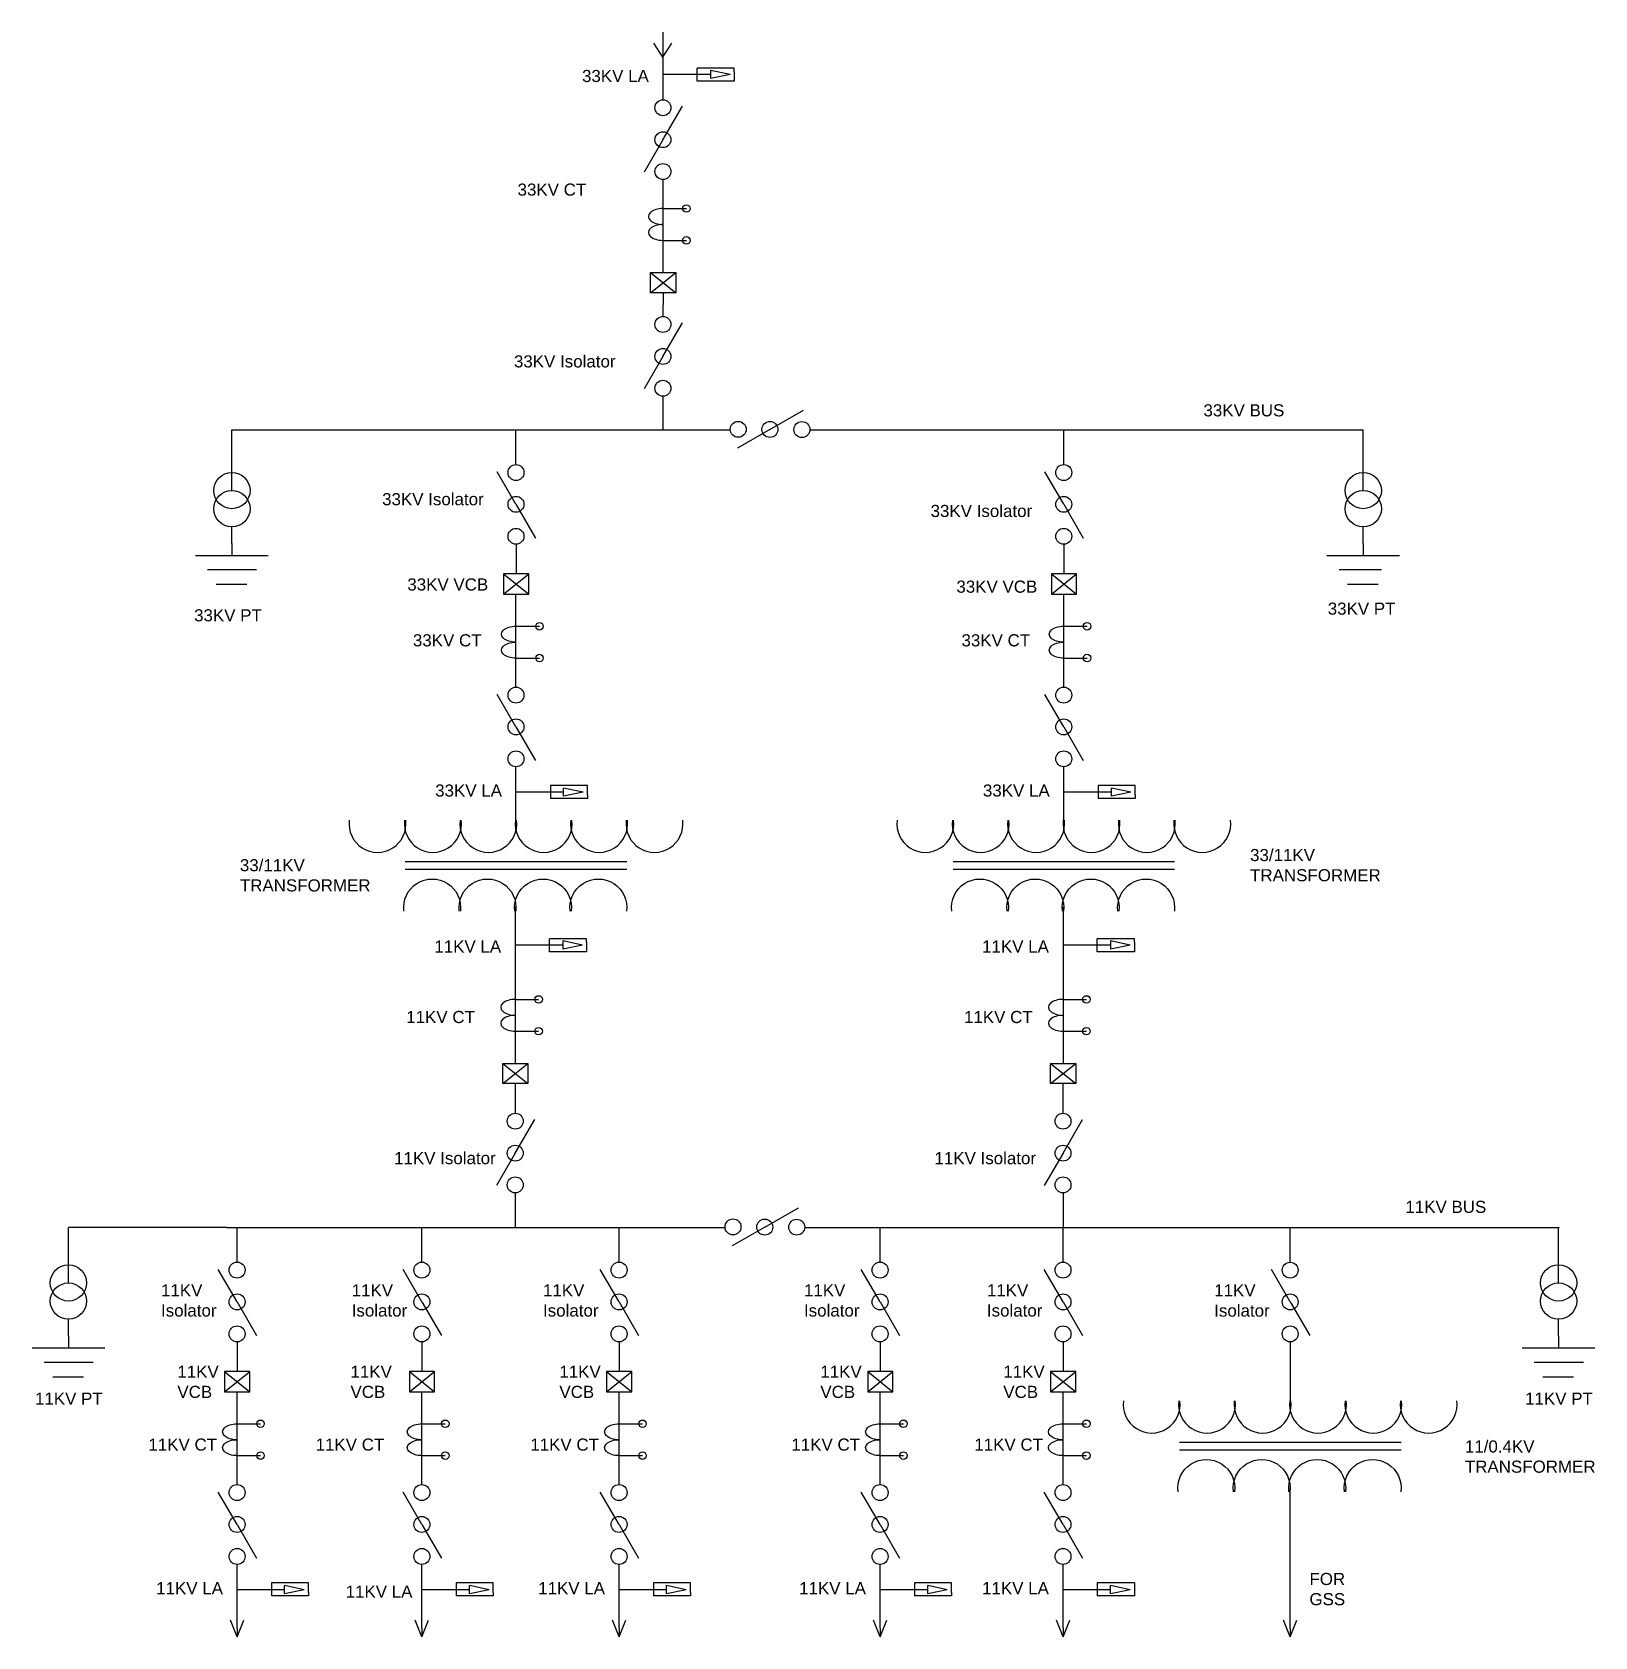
# Model space of a CAD drawing. Header units: inches. Extents: x 246 to 375, y 68 to 200.
import ezdxf

# ---------------------------------------------------------------- set-up
doc = ezdxf.new("R2010")
doc.units = ezdxf.units.IN
doc.header["$MEASUREMENT"] = 0
doc.layers.get('0').update_dxf_attribs({"color": 130})
doc.layers.add('HT Panel', color=1, linetype='Continuous')
doc.layers.add('LT Panel', color=3, linetype='Continuous')
doc.styles.get("Standard").update_dxf_attribs({"font": 'arial.ttf'})

# ---------------------------------------------------------------- blocks, each defined once
blk = doc.blocks.new('*U1')
blk.add_arc((0, 1.02), 2.35, 172.5597, 7.4403)
blk = doc.blocks.new('*U2')
at = {"layer": 'HT Panel', "color": 0, "linetype": 'ByBlock', "lineweight": -2, "transparency": 16777216}
for p in [(0, 0), (4.57, 0), (9.15, 0), (13.72, 0), (18.29, 0), (22.86, 0)]:
    blk.add_blockref('*U1', p, dxfattribs=at)
blk = doc.blocks.new('*U3')
blk.add_arc((0, 1.02), 2.35, 172.5597, 7.4403)
blk = doc.blocks.new('*U4')
at = {"layer": 'HT Panel', "color": 0, "linetype": 'ByBlock', "lineweight": -2, "transparency": 16777216}
for p in [(0, 0), (4.57, 0), (9.15, 0), (13.72, 0)]:
    blk.add_blockref('*U3', p, dxfattribs=at)
blk = doc.blocks.new('*U5')
blk.add_arc((0, 1.02), 2.35, 172.5597, 7.4403)
blk = doc.blocks.new('*U6')
at = {"layer": 'HT Panel', "color": 0, "linetype": 'ByBlock', "lineweight": -2, "transparency": 16777216}
for p in [(0, 0), (4.57, 0), (9.15, 0), (13.72, 0), (18.29, 0), (22.86, 0)]:
    blk.add_blockref('*U5', p, dxfattribs=at)
blk = doc.blocks.new('*U7')
blk.add_arc((0, 1.02), 2.35, 172.5597, 7.4403)
blk = doc.blocks.new('*U8')
at = {"layer": 'HT Panel', "color": 0, "linetype": 'ByBlock', "lineweight": -2, "transparency": 16777216}
for p in [(0, 0), (4.57, 0), (9.15, 0), (13.72, 0)]:
    blk.add_blockref('*U7', p, dxfattribs=at)
blk = doc.blocks.new('*U9')
blk.add_arc((0, 1.02), 2.35, 172.5597, 7.4403)
blk = doc.blocks.new('*U10')
at = {"layer": 'LT Panel', "color": 0, "linetype": 'ByBlock', "lineweight": -2, "transparency": 16777216}
for p in [(0, 0), (4.57, 0), (9.15, 0), (13.72, 0), (18.29, 0), (22.86, 0)]:
    blk.add_blockref('*U9', p, dxfattribs=at)
blk = doc.blocks.new('*U11')
blk.add_arc((0, 1.02), 2.35, 172.5597, 7.4403)
blk = doc.blocks.new('*U12')
at = {"layer": 'LT Panel', "color": 0, "linetype": 'ByBlock', "lineweight": -2, "transparency": 16777216}
for p in [(0, 0), (4.57, 0), (9.15, 0), (13.72, 0)]:
    blk.add_blockref('*U11', p, dxfattribs=at)

msp = doc.modelspace()

# ---------------------------------------------------------------- linework, layer by layer
at = {"layer": 'HT Panel'}
for p, q in [((298.5, 200.34), (298.5, 194.76)), ((298.5, 198.26), (297.76, 199.42)), ((298.5, 198.26), (299.24, 199.42)), ((302.43, 196.85), (298.5, 196.85)), ((301.33, 196.28), (301.33, 197.36)), ((301.58, 197.36), (301.33, 197.36)), ((301.59, 196.28), (301.33, 196.28)), ((304.39, 197.36), (301.58, 197.36)), ((304.39, 196.28), (301.59, 196.28)), ((304.04, 196.85), (302.43, 197.18)), ((302.43, 197.18), (302.43, 196.51)), ((304.04, 196.85), (302.43, 196.51)), ((304.39, 197.07), (304.39, 197.36)), ((304.39, 197.07), (304.39, 196.28)), ((298.5, 191.46), (300.11, 194.23)), ((298.5, 191.46), (296.95, 188.78)), ((298.5, 188.17), (298.5, 184.6)), ((298.5, 185.78), (299.95, 185.78)), ((299.95, 185.78), (300.43, 185.78)), ((298.5, 184.6), (298.5, 180.5)), ((298.5, 183.15), (299.95, 183.15)), ((299.95, 183.15), (300.43, 183.15)), ((297.48, 178.82), (299.55, 180.5)), ((297.48, 180.5), (299.55, 178.82)), ((298.5, 179.67), (298.5, 179.65)), ((298.51, 178.82), (298.5, 176.87)), ((298.5, 173.57), (300.11, 176.34)), ((298.5, 173.57), (296.95, 170.89)), ((298.5, 170.28), (298.5, 167.5)), ((307.33, 167.54), (310.11, 169.14)), ((262.92, 167.5), (304.05, 167.5)), ((262.92, 162.5), (262.92, 167.5)), ((286.37, 164.64), (286.37, 167.5)), ((307.33, 167.54), (304.64, 166)), ((310.63, 167.5), (356.3, 167.5)), ((331.58, 164.64), (331.58, 167.5)), ((356.3, 162.5), (356.3, 167.5)), ((286.37, 161.36), (284.82, 164.04)), ((331.58, 161.36), (330.03, 164.04)), ((286.37, 161.36), (287.98, 158.58)), ((331.58, 161.36), (333.19, 158.58)), ((262.92, 158.14), (262.92, 159.5)), ((356.3, 158.14), (356.3, 159.5)), ((262.92, 158.14), (262.92, 157.14)), ((286.38, 158.06), (286.38, 155.62)), ((331.59, 158.06), (331.59, 155.62)), ((356.3, 158.14), (356.3, 157.14)), ((259.92, 157.14), (265.92, 157.14)), ((353.3, 157.14), (359.3, 157.14)), ((260.92, 155.97), (264.42, 155.97)), ((264.42, 155.97), (264.96, 155.97)), ((285.35, 155.62), (287.42, 153.95)), ((285.35, 153.95), (287.42, 155.62)), ((330.56, 155.62), (332.63, 153.95)), ((330.56, 153.95), (332.63, 155.62)), ((354.3, 155.97), (357.8, 155.97)), ((261.62, 154.76), (264.16, 154.76)), ((286.37, 154.77), (286.37, 154.79)), ((286.37, 149.84), (286.37, 153.95)), ((331.58, 154.77), (331.58, 154.79)), ((331.58, 149.84), (331.58, 153.95)), ((355, 154.76), (357.54, 154.76)), ((286.37, 151.29), (287.83, 151.29)), ((287.83, 151.29), (288.31, 151.29)), ((331.58, 151.29), (333.04, 151.29)), ((333.04, 151.29), (333.51, 151.29)), ((286.37, 146.27), (286.37, 149.84)), ((331.58, 146.27), (331.58, 149.84)), ((286.37, 148.67), (287.83, 148.67)), ((287.83, 148.67), (288.31, 148.67)), ((331.58, 148.67), (333.04, 148.67)), ((333.04, 148.67), (333.51, 148.67)), ((286.37, 142.99), (284.82, 145.67)), ((331.58, 142.99), (330.03, 145.67)), ((286.37, 142.99), (287.98, 140.21)), ((331.58, 142.99), (333.19, 140.21)), ((286.37, 134.43), (286.37, 139.69)), ((331.58, 134.43), (331.58, 139.69)), ((289.47, 138.16), (289.21, 138.16)), ((289.21, 138.16), (289.21, 137.09)), ((292.26, 138.16), (289.47, 138.16)), ((291.92, 137.6), (290.3, 137.93)), ((290.3, 137.26), (290.3, 137.93)), ((292.26, 137.37), (292.26, 138.16)), ((334.68, 138.16), (334.42, 138.16)), ((334.42, 138.16), (334.42, 137.09)), ((337.47, 138.16), (334.68, 138.16)), ((337.13, 137.6), (335.51, 137.93)), ((335.51, 137.26), (335.51, 137.93)), ((337.47, 137.37), (337.47, 138.16)), ((290.3, 137.6), (286.37, 137.6)), ((289.46, 137.09), (289.21, 137.09)), ((292.26, 137.09), (289.46, 137.09)), ((291.92, 137.6), (290.3, 137.26)), ((292.26, 137.37), (292.26, 137.09)), ((335.51, 137.6), (331.58, 137.6)), ((334.67, 137.09), (334.42, 137.09)), ((337.47, 137.09), (334.67, 137.09)), ((337.13, 137.6), (335.51, 137.26)), ((337.47, 137.37), (337.47, 137.09)), ((277.23, 131.87), (295.52, 131.87)), ((277.23, 131.25), (295.52, 131.25)), ((322.44, 131.87), (340.73, 131.87)), ((322.44, 131.25), (340.73, 131.25)), ((334.6, 125.49), (334.35, 125.49))]:
    msp.add_line(p, q, dxfattribs=at)
for points in [[(297.48, 180.5), (299.55, 180.5), (299.55, 178.82), (297.48, 178.82)], [(285.35, 153.95), (287.42, 153.95), (287.42, 155.62), (285.35, 155.62)], [(330.56, 153.95), (332.63, 153.95), (332.63, 155.62), (330.56, 155.62)]]:
    msp.add_lwpolyline(points, close=True, dxfattribs=at)
for centre, radius in [((298.5, 194.1), 0.658), ((298.5, 191.46), 0.658), ((298.5, 188.83), 0.658), ((300.43, 185.78), 0.311), ((300.43, 183.15), 0.311), ((298.5, 176.21), 0.658), ((298.5, 173.57), 0.658), ((298.5, 170.94), 0.658), ((304.71, 167.55), 0.658), ((307.33, 167.54), 0.658), ((309.97, 167.53), 0.658), ((286.37, 163.98), 0.658), ((331.58, 163.98), 0.658), ((262.92, 162.5), 1.5), ((356.3, 162.5), 1.5), ((262.92, 161), 1.5), ((286.37, 161.36), 0.658), ((331.58, 161.36), 0.658), ((356.3, 161), 1.5), ((286.37, 158.72), 0.658), ((331.58, 158.72), 0.658), ((288.31, 151.29), 0.311), ((333.51, 151.29), 0.311), ((288.31, 148.67), 0.311), ((333.51, 148.67), 0.311), ((286.37, 145.61), 0.658), ((331.58, 145.61), 0.658), ((286.37, 142.99), 0.658), ((331.58, 142.99), 0.658), ((286.37, 140.35), 0.658), ((331.58, 140.35), 0.658)]:
    msp.add_circle(centre, radius, dxfattribs=at)
for centre in [(298.5, 185.12), (298.5, 183.81)]:
    msp.add_ellipse(centre, major_axis=(1.2, 0), ratio=0.548027, start_param=1.570796, end_param=4.712389, dxfattribs=at)
at = {"layer": 'HT Panel', "extrusion": (0, 0, -1)}
for centre in [(286.37, 150.64), (331.58, 150.64), (286.37, 149.32), (331.58, 149.32)]:
    msp.add_ellipse(centre, major_axis=(1.2, 0), ratio=0.548027, start_param=1.570796, end_param=4.712389, dxfattribs=at)
at = {"layer": 'LT Panel'}
for p, q in [((286.31, 128.14), (286.31, 122.89)), ((331.52, 128.14), (331.52, 122.89)), ((290.24, 124.98), (286.31, 124.98)), ((289.14, 124.42), (289.14, 125.49)), ((289.39, 125.49), (289.14, 125.49)), ((292.2, 125.49), (289.39, 125.49)), ((291.85, 124.98), (290.24, 125.32)), ((290.24, 125.32), (290.24, 124.64)), ((291.85, 124.98), (290.24, 124.64)), ((292.2, 125.21), (292.2, 125.49)), ((292.2, 125.21), (292.2, 124.42)), ((335.45, 124.98), (331.52, 124.98)), ((334.35, 124.42), (334.35, 125.49)), ((337.41, 125.49), (334.6, 125.49)), ((337.06, 124.98), (335.45, 125.32)), ((335.45, 125.32), (335.45, 124.64)), ((337.06, 124.98), (335.45, 124.64)), ((337.41, 125.21), (337.41, 125.49)), ((337.41, 125.21), (337.41, 124.42)), ((289.4, 124.42), (289.14, 124.42)), ((292.2, 124.42), (289.4, 124.42)), ((334.61, 124.42), (334.35, 124.42)), ((337.41, 124.42), (334.61, 124.42)), ((286.31, 122.89), (286.31, 119.32)), ((331.52, 122.89), (331.52, 119.32)), ((286.31, 120.49), (287.76, 120.49)), ((286.31, 119.32), (286.31, 115.21)), ((287.76, 120.49), (288.24, 120.49)), ((331.52, 120.49), (332.97, 120.49)), ((331.52, 119.32), (331.52, 115.21)), ((332.97, 120.49), (333.45, 120.49)), ((286.31, 117.87), (287.76, 117.87)), ((287.76, 117.87), (288.24, 117.87)), ((331.52, 117.87), (332.97, 117.87)), ((332.97, 117.87), (333.45, 117.87)), ((285.29, 113.54), (287.36, 115.21)), ((285.29, 115.21), (287.36, 113.54)), ((286.31, 114.39), (286.31, 114.37)), ((330.5, 113.54), (332.57, 115.21)), ((330.5, 115.21), (332.57, 113.54)), ((331.52, 114.39), (331.52, 114.37)), ((286.32, 111.1), (286.32, 113.54)), ((331.52, 111.1), (331.53, 113.54)), ((286.31, 107.8), (287.92, 110.58)), ((331.52, 107.8), (333.13, 110.58)), ((286.31, 107.8), (284.76, 105.12)), ((331.52, 107.8), (329.97, 105.12)), ((286.31, 104.52), (286.31, 101.66)), ((331.52, 104.52), (331.52, 101.66)), ((306.9, 101.7), (309.69, 103.3)), ((262.49, 101.66), (249.43, 101.66)), ((249.43, 97.09), (249.43, 101.66)), ((262.49, 101.66), (303.62, 101.66)), ((263.35, 98.8), (263.35, 101.67)), ((278.6, 98.8), (278.6, 101.67)), ((294.88, 98.8), (294.88, 101.67)), ((306.9, 101.7), (304.22, 100.16)), ((310.2, 101.66), (355.87, 101.66)), ((316.42, 98.8), (316.42, 101.67)), ((331.52, 98.8), (331.52, 101.67)), ((350.27, 98.8), (350.27, 101.66)), ((355.87, 101.66), (372.47, 101.66)), ((372.42, 97.09), (372.42, 101.66)), ((263.35, 95.52), (261.79, 98.2)), ((278.6, 95.52), (277.05, 98.2)), ((294.88, 95.52), (293.32, 98.2)), ((316.42, 95.52), (314.87, 98.2)), ((331.52, 95.52), (329.97, 98.2)), ((350.27, 95.52), (348.72, 98.2)), ((263.35, 95.52), (264.96, 92.75)), ((278.6, 95.52), (280.21, 92.75)), ((294.88, 95.52), (296.49, 92.75)), ((316.42, 95.52), (318.03, 92.75)), ((331.52, 95.52), (333.13, 92.75)), ((350.27, 95.52), (351.88, 92.74)), ((249.43, 92.72), (249.43, 94.09)), ((372.42, 92.72), (372.42, 94.09)), ((246.43, 91.72), (252.43, 91.72)), ((249.43, 92.72), (249.43, 91.72)), ((263.35, 92.22), (263.36, 89.79)), ((278.61, 92.22), (278.61, 89.79)), ((294.88, 92.22), (294.88, 89.79)), ((316.43, 92.22), (316.43, 89.79)), ((331.52, 92.22), (331.53, 89.79)), ((350.28, 92.22), (350.28, 89.78)), ((369.42, 91.72), (375.42, 91.72)), ((372.42, 92.72), (372.42, 91.72)), ((247.43, 90.56), (250.93, 90.56)), ((250.93, 90.56), (251.48, 90.56)), ((370.42, 90.56), (373.92, 90.56)), ((373.92, 90.56), (374.47, 90.56)), ((248.13, 89.35), (250.67, 89.35)), ((262.32, 89.79), (264.4, 88.11)), ((262.32, 88.11), (264.4, 89.79)), ((263.35, 88.94), (263.35, 88.96)), ((277.58, 89.79), (279.65, 88.11)), ((277.58, 88.11), (279.65, 89.79)), ((278.6, 88.94), (278.6, 88.96)), ((293.85, 89.79), (295.93, 88.11)), ((293.85, 88.11), (295.93, 89.79)), ((294.88, 88.94), (294.88, 88.96)), ((315.4, 89.79), (317.47, 88.11)), ((315.4, 88.11), (317.47, 89.79)), ((316.42, 88.94), (316.42, 88.96)), ((330.5, 89.79), (332.57, 88.11)), ((330.5, 88.11), (332.57, 89.79)), ((331.52, 88.94), (331.52, 88.96)), ((350.28, 89.78), (350.27, 86.51)), ((371.12, 89.35), (373.66, 89.35)), ((263.35, 84.01), (263.35, 88.11)), ((278.6, 84.01), (278.6, 88.11)), ((294.88, 84.01), (294.88, 88.11)), ((316.42, 84.01), (316.42, 88.11)), ((331.52, 84.01), (331.52, 88.11)), ((263.35, 85.46), (264.8, 85.46)), ((264.8, 85.46), (265.28, 85.46)), ((278.6, 85.46), (280.05, 85.46)), ((280.05, 85.46), (280.53, 85.46)), ((294.88, 85.46), (296.33, 85.46)), ((296.33, 85.46), (296.81, 85.46)), ((316.42, 85.46), (317.87, 85.46)), ((317.87, 85.46), (318.35, 85.46)), ((331.52, 85.46), (332.97, 85.46)), ((332.97, 85.46), (333.45, 85.46)), ((263.35, 80.43), (263.35, 84.01)), ((278.6, 80.43), (278.6, 84.01)), ((294.88, 80.43), (294.88, 84.01)), ((316.42, 80.43), (316.42, 84.01)), ((331.52, 80.43), (331.52, 84.01)), ((341.13, 83.94), (359.42, 83.94)), ((263.35, 82.83), (264.8, 82.83)), ((264.8, 82.83), (265.28, 82.83)), ((278.6, 82.83), (280.05, 82.83)), ((280.05, 82.83), (280.53, 82.83)), ((294.88, 82.83), (296.33, 82.83)), ((296.33, 82.83), (296.81, 82.83)), ((316.42, 82.83), (317.87, 82.83)), ((317.87, 82.83), (318.35, 82.83)), ((331.52, 82.83), (332.97, 82.83)), ((332.97, 82.83), (333.45, 82.83)), ((341.13, 83.32), (359.42, 83.32)), ((263.35, 77.15), (261.79, 79.83)), ((278.6, 77.15), (277.05, 79.83)), ((294.88, 77.15), (293.32, 79.83)), ((316.42, 77.15), (314.87, 79.83)), ((331.52, 77.15), (329.97, 79.83)), ((350.27, 73.85), (350.27, 80.06)), ((263.35, 77.15), (264.96, 74.38)), ((278.6, 77.15), (280.21, 74.38)), ((294.88, 77.15), (296.49, 74.38)), ((316.42, 77.15), (318.03, 74.38)), ((331.52, 77.15), (333.13, 74.38)), ((263.35, 68.6), (263.35, 73.85)), ((278.6, 68.6), (278.6, 73.85)), ((294.88, 68.6), (294.88, 73.85)), ((316.42, 68.6), (316.42, 73.85)), ((331.52, 68.6), (331.52, 73.85)), ((350.27, 68.59), (350.27, 73.85)), ((267.27, 71.76), (263.35, 71.76)), ((266.44, 72.33), (266.18, 72.33)), ((266.18, 72.33), (266.18, 71.25)), ((269.23, 72.33), (266.44, 72.33)), ((268.89, 71.76), (267.27, 72.1)), ((267.27, 71.43), (267.27, 72.1)), ((268.89, 71.76), (267.27, 71.43)), ((269.23, 71.54), (269.23, 72.33)), ((269.23, 71.54), (269.23, 71.25)), ((282.53, 71.76), (278.6, 71.76)), ((281.69, 72.33), (281.44, 72.33)), ((281.44, 72.33), (281.44, 71.25)), ((284.49, 72.33), (281.69, 72.33)), ((284.15, 71.76), (282.53, 72.1)), ((282.53, 71.43), (282.53, 72.1)), ((284.15, 71.76), (282.53, 71.43)), ((284.49, 71.54), (284.49, 72.33)), ((284.49, 71.54), (284.49, 71.25)), ((298.8, 71.76), (294.88, 71.76)), ((297.97, 72.33), (297.71, 72.33)), ((297.71, 72.33), (297.71, 71.25)), ((300.76, 72.33), (297.97, 72.33)), ((300.42, 71.76), (298.8, 72.1)), ((298.8, 71.43), (298.8, 72.1)), ((300.42, 71.76), (298.8, 71.43)), ((300.76, 71.54), (300.76, 72.33)), ((300.76, 71.54), (300.76, 71.25)), ((320.35, 71.76), (316.42, 71.76)), ((319.51, 72.33), (319.26, 72.33)), ((319.26, 72.33), (319.26, 71.25)), ((322.31, 72.33), (319.51, 72.33)), ((321.97, 71.76), (320.35, 72.1)), ((320.35, 71.43), (320.35, 72.1)), ((321.97, 71.76), (320.35, 71.43)), ((322.31, 71.54), (322.31, 72.33)), ((322.31, 71.54), (322.31, 71.25)), ((335.45, 71.76), (331.52, 71.76)), ((334.61, 72.33), (334.35, 72.33)), ((334.35, 72.33), (334.35, 71.25)), ((337.41, 72.33), (334.61, 72.33)), ((337.06, 71.76), (335.45, 72.1)), ((335.45, 71.43), (335.45, 72.1)), ((337.06, 71.76), (335.45, 71.43)), ((337.41, 72.33), (337.41, 71.25)), ((266.43, 71.25), (266.18, 71.25)), ((269.23, 71.25), (266.43, 71.25)), ((281.69, 71.25), (281.44, 71.25)), ((284.49, 71.25), (281.69, 71.25)), ((297.96, 71.25), (297.71, 71.25)), ((300.76, 71.25), (297.96, 71.25)), ((319.51, 71.25), (319.26, 71.25)), ((322.31, 71.25), (319.51, 71.25)), ((334.6, 71.25), (334.35, 71.25)), ((337.41, 71.25), (334.6, 71.25)), ((263.35, 67.87), (262.8, 69.25)), ((263.35, 67.87), (263.9, 69.25)), ((278.6, 67.87), (278.05, 69.25)), ((278.6, 67.87), (279.15, 69.25)), ((294.88, 67.87), (294.33, 69.25)), ((294.88, 67.87), (295.43, 69.25)), ((316.42, 67.87), (315.87, 69.25)), ((316.42, 67.87), (316.97, 69.25)), ((331.52, 67.87), (330.97, 69.25)), ((331.52, 67.87), (332.07, 69.25)), ((350.27, 67.87), (349.72, 69.25)), ((350.27, 67.87), (350.83, 69.25)), ((263.35, 68.6), (263.35, 67.87)), ((278.6, 68.6), (278.6, 67.87)), ((294.88, 68.6), (294.88, 67.87)), ((316.42, 68.6), (316.42, 67.87)), ((331.52, 68.6), (331.52, 67.87)), ((350.27, 68.59), (350.27, 67.87))]:
    msp.add_line(p, q, dxfattribs=at)
for points in [[(285.29, 115.21), (287.36, 115.21), (287.36, 113.54), (285.29, 113.54)], [(330.5, 115.21), (332.57, 115.21), (332.57, 113.54), (330.5, 113.54)], [(262.32, 88.11), (264.4, 88.11), (264.4, 89.79), (262.32, 89.79)], [(277.58, 88.11), (279.65, 88.11), (279.65, 89.79), (277.58, 89.79)], [(293.85, 88.11), (295.93, 88.11), (295.93, 89.79), (293.85, 89.79)], [(315.4, 88.11), (317.47, 88.11), (317.47, 89.79), (315.4, 89.79)], [(330.5, 88.11), (332.57, 88.11), (332.57, 89.79), (330.5, 89.79)]]:
    msp.add_lwpolyline(points, close=True, dxfattribs=at)
for centre, radius in [((288.24, 120.49), 0.311), ((333.45, 120.49), 0.311), ((288.24, 117.87), 0.311), ((333.45, 117.87), 0.311), ((286.31, 110.44), 0.658), ((331.52, 110.44), 0.658), ((286.31, 107.8), 0.658), ((331.52, 107.8), 0.658), ((286.31, 105.18), 0.658), ((331.52, 105.18), 0.658), ((304.28, 101.71), 0.658), ((306.9, 101.7), 0.658), ((309.54, 101.69), 0.658), ((249.43, 97.09), 1.5), ((263.35, 98.15), 0.658), ((278.6, 98.15), 0.658), ((294.88, 98.15), 0.658), ((316.42, 98.15), 0.658), ((331.52, 98.15), 0.658), ((350.27, 98.14), 0.658), ((372.42, 97.09), 1.5), ((249.43, 95.59), 1.5), ((372.42, 95.59), 1.5), ((263.35, 95.52), 0.658), ((278.6, 95.52), 0.658), ((294.88, 95.52), 0.658), ((316.42, 95.52), 0.658), ((331.52, 95.52), 0.658), ((350.27, 95.52), 0.658), ((263.35, 92.88), 0.658), ((278.6, 92.88), 0.658), ((294.88, 92.88), 0.658), ((316.42, 92.88), 0.658), ((331.52, 92.88), 0.658), ((350.27, 92.88), 0.658), ((265.28, 85.46), 0.311), ((280.53, 85.46), 0.311), ((296.81, 85.46), 0.311), ((318.35, 85.46), 0.311), ((333.45, 85.46), 0.311), ((265.28, 82.83), 0.311), ((280.53, 82.83), 0.311), ((296.81, 82.83), 0.311), ((318.35, 82.83), 0.311), ((333.45, 82.83), 0.311), ((263.35, 79.78), 0.658), ((278.6, 79.78), 0.658), ((294.88, 79.78), 0.658), ((316.42, 79.78), 0.658), ((331.52, 79.78), 0.658), ((263.35, 77.15), 0.658), ((278.6, 77.15), 0.658), ((294.88, 77.15), 0.658), ((316.42, 77.15), 0.658), ((331.52, 77.15), 0.658), ((263.35, 74.51), 0.658), ((278.6, 74.51), 0.658), ((294.88, 74.51), 0.658), ((316.42, 74.51), 0.658), ((331.52, 74.51), 0.658)]:
    msp.add_circle(centre, radius, dxfattribs=at)
for centre in [(286.31, 119.84), (331.52, 119.84), (286.31, 118.52), (331.52, 118.52)]:
    msp.add_ellipse(centre, major_axis=(1.2, 0), ratio=0.548027, start_param=1.570796, end_param=4.712389, dxfattribs=at)
at = {"layer": 'LT Panel', "extrusion": (0, 0, -1)}
for centre in [(263.35, 84.8), (278.6, 84.8), (294.88, 84.8), (316.42, 84.8), (331.52, 84.8), (263.35, 83.49), (278.6, 83.49), (294.88, 83.49), (316.42, 83.49), (331.52, 83.49)]:
    msp.add_ellipse(centre, major_axis=(1.2, 0), ratio=0.548027, start_param=1.570796, end_param=4.712389, dxfattribs=at)

# ---------------------------------------------------------------- block references
at = {"layer": 'HT Panel'}
for name, p in [('*U2', (274.94, 133.96)), ('*U6', (320.15, 133.96))]:
    msp.add_blockref(name, p, dxfattribs=at)
at = {"layer": 'HT Panel', "xscale": -1, "rotation": 180}
for name, p in [('*U4', (279.45, 129.1)), ('*U8', (324.66, 129.1))]:
    msp.add_blockref(name, p, dxfattribs=at)
at = {"layer": 'LT Panel'}
msp.add_blockref('*U10', (338.84, 86.03), dxfattribs=at)
at = {"layer": 'LT Panel', "xscale": -1, "rotation": 180}
msp.add_blockref('*U12', (343.35, 81.18), dxfattribs=at)

# ---------------------------------------------------------------- texts
at = {"char_height": 1}
for s, width, heights, insert, attachment_point in [('33KV LA', 8.1059, [0], (291.82, 197.22), 1), ('33KV CT', 9.7188, [0], (286.5, 187.84), 1), ('33KV Isolator', 9.7188, [0], (286.2, 173.66), 1), ('33KV BUS', 7.3238, [0], (343.11, 169.62), 1), ('33KV Isolator', 9.7188, [0], (275.32, 161.27), 7), ('33KV Isolator', 9.7188, [0], (320.59, 160.3), 7), ('33KV VCB', 9.7188, [0], (277.4, 154.23), 7), ('33KV VCB', 9.7188, [0], (322.72, 154.05), 7), ('33KV CT', 9.7188, [0], (277.86, 149.62), 7), ('33KV CT', 9.7188, [0], (323.14, 149.62), 7), ('33KV LA', 8.1059, [0], (279.7, 137.22), 7), ('33KV LA', 8.1059, [0], (324.91, 137.22), 7), ('33/11KV TRANSFORMER', 1, [0], (346.96, 132.91), 1), ('33/11KV TRANSFORMER', 1, [0], (263.58, 132.07), 1), ('11KV LA', 8.1059, [0], (279.63, 125.36), 1), ('11KV LA', 8.1059, [0], (324.84, 125.36), 1), ('11KV CT', 6.0971, [1.03], (277.31, 119.54), 1), ('11KV CT', 9.7188, [0], (323.35, 119.54), 1), ('11KV Isolator', 9.7188, [0], (276.31, 107.89), 1), ('\\pxt1;11KV Isolator', 9.7188, [0], (320.91, 107.89), 1), ('11KV BUS', 6.9972, [0], (359.78, 103.87), 1), ('11KV Isolator', 4.518, [0], (257.07, 94.3), 7), ('11KV Isolator', 4.518, [0], (272.81, 94.3), 7), ('11KV Isolator', 4.518, [0], (288.6, 94.3), 7), ('11KV Isolator', 4.518, [0], (310.14, 94.3), 7), ('11KV Isolator', 4.518, [0], (325.24, 94.3), 7), ('11KV Isolator', 4.518, [0], (344, 94.29), 7), ('11KV VCB', 3.0758, [0], (258.42, 87.58), 7), ('11KV VCB', 3.0758, [0], (272.71, 87.58), 7), ('11KV VCB', 3.0758, [0], (289.95, 87.58), 7), ('11KV VCB', 3.0758, [0], (311.49, 87.58), 7), ('11KV VCB', 3.0758, [0], (326.59, 87.58), 7), ('11KV CT', 9.7188, [0], (256.03, 83.23), 7), ('11KV CT', 9.7188, [0], (269.83, 83.23), 7), ('11KV CT', 9.7188, [0], (287.55, 83.23), 7), ('11KV CT', 9.7188, [0], (309.1, 83.23), 7), ('11KV CT', 9.7188, [0], (324.2, 83.23), 7), ('11/0.4KV TRANSFORMER', 1, [0], (364.69, 84.09), 1), ('FOR GSS', 1, [0], (351.86, 73.15), 1), ('11KV LA', 8.1059, [0], (256.67, 71.39), 7), ('11KV LA', 8.1059, [0], (272.31, 71.11), 7), ('11KV LA', 8.1059, [0], (288.2, 71.39), 7), ('11KV LA', 8.1059, [0], (309.74, 71.39), 7), ('11KV LA', 8.1059, [0], (324.84, 71.39), 7)]:
    msp.add_mtext_dynamic_manual_height_columns(s, width=width, gutter_width=1, heights=heights, dxfattribs=dict(at, insert=insert, attachment_point=attachment_point))
at = {"char_height": 1, "width": 6.4001, "attachment_point": 1}
for s, insert in [('33KV PT', (259.8, 152.7)), ('33KV PT', (353.37, 153.25)), ('11KV PT', (246.67, 88.04)), ('11KV PT', (369.66, 88.04))]:
    msp.add_mtext(s, dxfattribs=dict(at, insert=insert))

doc.saveas('drawing.dxf')
